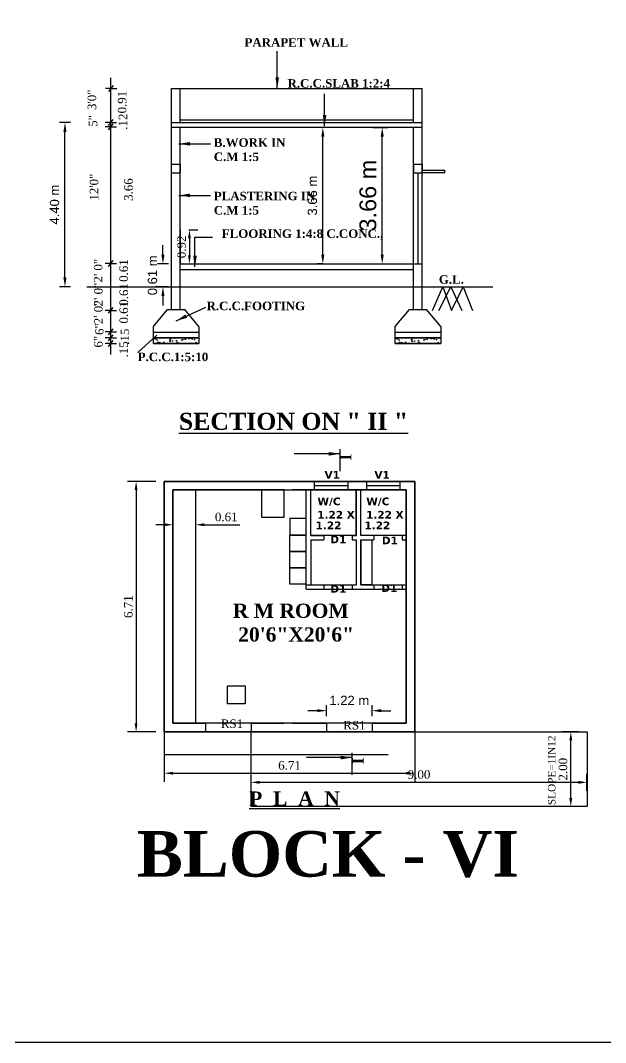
# Model space of a CAD drawing. Header units: metres. Extents: x -4258 to 185371, y -3317 to 113.
# Drawn here: x 4874.48 to 4890.16, y -690.91 to -663.52 of the extents above; entities that cross this region are included whole.
import ezdxf

# ---------------------------------------------------------------- set-up
doc = ezdxf.new("R2010")
doc.units = ezdxf.units.M
doc.header["$LTSCALE"] = 0.5
doc.header["$MEASUREMENT"] = 0
doc.linetypes.add('ACAD_ISO02W100', pattern=[15, 12, -3])
for name, color, linetype in [('BLK_6_DA_RAMP_1', 6, 'Continuous'), ('BLK_6_FLR_0_BLT_UP_AREA', 7, 'Continuous'), ('BLK_6_FLR_0_DRINKING_WATER', 7, 'Continuous'), ('BLK_6_FLR_0_EXIT_WIDTH_DOOR', 7, 'Continuous'), ('BLK_6_FLR_0_REGULAR_ROOM_1', 7, 'Continuous'), ('BLK_6_FLR_0_URINAL', 7, 'Continuous'), ('BLK_6_FLR_0_WASH', 7, 'Continuous'), ('BLK_6_FLR_0_WATER_CLOSET', 7, 'Continuous'), ('BLK_6_FLR_0_WC_BATH_HT', 7, 'Continuous'), ('BLK_6_FLR_2_ROOF_AREA', 7, 'Continuous'), ('BLK_6_HT_OF_BLDG', 7, 'Continuous'), ('BLK_6_PLINTH_HEIGHT', 7, 'Continuous'), ('BLK_7_FLR_0_REGULAR_ROOM_2', 7, 'Continuous'), ('SOLAR_PANEL', 3, 'Continuous')]:
    doc.layers.add(name, color=color, linetype=linetype)
doc.styles.add('RomanS', font='verdanab.ttf')
doc.styles.add('S', font='swiss.ttf')
doc.styles.get("Standard").update_dxf_attribs({"font": 'times.ttf'})
doc.dimstyles.new('METRIC', dxfattribs={"dimtxt": 0.45, "dimasz": 0.25, "dimexe": 0.15, "dimexo": 0.15, "dimgap": 0.15, "dimtad": 1, "dimzin": 0, "dimdsep": 46, "dimtxsty": 'S', "dimcen": 0, "dimclrd": 1, "dimclre": 1, "dimclrt": 5, "dimadec": 0, "dimazin": 2, "dimtfac": 1, "dimtix": 1, "dimtofl": 0, "dimtmove": 1, "dimatfit": 0, "dimfxl": 0, "dimtolj": 1, "dimtzin": 0, "dimarcsym": 0})
doc.dimstyles.get("Standard").update_dxf_attribs({"dimtxt": 0.23, "dimasz": 0.23, "dimexe": 0.23, "dimexo": 0.23, "dimgap": 0.09, "dimtad": 1, "dimzin": 0, "dimdsep": 46, "dimtxsty": 'Standard', "dimcen": 0.09, "dimadec": 0, "dimazin": 0, "dimtfac": 1, "dimtofl": 0, "dimtmove": 0, "dimatfit": 3, "dimfxl": 0, "dimtolj": 1, "dimtzin": 0, "dimarcsym": 0})
doc.dimstyles.new('STANDARD$0', dxfattribs={"dimscale": 0, "dimtxt": 9, "dimasz": 2, "dimexe": 2, "dimexo": 1, "dimgap": 0.5, "dimtad": 1, "dimdec": 1, "dimzin": 0, "dimdsep": 46, "dimlunit": 4, "dimtxsty": 'Standard', "dimblk1": 'ARCHTICK', "dimblk2": 'ARCHTICK', "dimsah": 1, "dimcen": 0, "dimdle": 1.5, "dimclrd": 1, "dimclre": 1, "dimclrt": 4, "dimadec": 0, "dimazin": 0, "dimtfac": 0.3, "dimtdec": 1, "dimtix": 1, "dimtmove": 0, "dimatfit": 3, "dimldrblk": 'ARCHTICK', "dimfxl": 0, "dimfrac": 2, "dimtolj": 1, "dimtzin": 0, "dimarcsym": 0})

# ---------------------------------------------------------------- blocks, each defined once
blk = doc.blocks.new('*D665')
at = {"color": 0, "linetype": 'ByBlock', "lineweight": -2}
for p, q in [((4878.335, -682.812), (4878.335, -683.92)), ((4885.045, -682.812), (4885.045, -683.92)), ((4878.565, -683.69), (4884.815, -683.69))]:
    blk.add_line(p, q, dxfattribs=at)
for points in [[(4878.565, -683.651), (4878.565, -683.728), (4878.335, -683.69)], [(4884.815, -683.651), (4884.815, -683.728), (4885.045, -683.69)]]:
    blk.add_solid(points, dxfattribs=at)
at = {"layer": 'Defpoints', "color": 0, "linetype": 'ByBlock', "lineweight": -2}
for p in [(4878.335, -682.582), (4885.045, -682.582), (4885.045, -683.69)]:
    blk.add_point(p, dxfattribs=at)
at = {"color": 0, "linetype": 'ByBlock', "insert": (4881.69, -683.482), "char_height": 0.23, "attachment_point": 5}
blk.add_mtext('\\A1;6.71', dxfattribs=at)
blk = doc.blocks.new('*D666')
at = {"color": 0, "linetype": 'ByBlock', "lineweight": -2}
for p, q in [((4878.105, -675.872), (4877.349, -675.872)), ((4877.579, -676.102), (4877.579, -682.352)), ((4878.105, -682.582), (4877.349, -682.582))]:
    blk.add_line(p, q, dxfattribs=at)
for points in [[(4877.54, -676.102), (4877.617, -676.102), (4877.579, -675.872)], [(4877.54, -682.352), (4877.617, -682.352), (4877.579, -682.582)]]:
    blk.add_solid(points, dxfattribs=at)
at = {"layer": 'Defpoints', "color": 0, "linetype": 'ByBlock', "lineweight": -2}
for p in [(4878.335, -675.872), (4877.579, -682.582), (4878.335, -682.582)]:
    blk.add_point(p, dxfattribs=at)
at = {"color": 0, "linetype": 'ByBlock', "insert": (4877.371, -679.227), "char_height": 0.23, "attachment_point": 5, "rotation": 90}
blk.add_mtext('\\A1;6.71', dxfattribs=at)
blk = doc.blocks.new('*D647')
at = {"color": 0, "linetype": 'ByBlock', "lineweight": -2}
for p, q in [((4878.989, -669.131), (4879.237, -669.131)), ((4879.007, -669.361), (4879.007, -669.816)), ((4878.989, -670.046), (4879.237, -670.046))]:
    blk.add_line(p, q, dxfattribs=at)
for points in [[(4878.969, -669.361), (4879.045, -669.361), (4879.007, -669.131)], [(4878.969, -669.816), (4879.045, -669.816), (4879.007, -670.046)]]:
    blk.add_solid(points, dxfattribs=at)
at = {"layer": 'Defpoints', "color": 0, "linetype": 'ByBlock', "lineweight": -2}
for p in [(4878.759, -669.131), (4878.759, -670.046), (4879.007, -670.046)]:
    blk.add_point(p, dxfattribs=at)
at = {"color": 0, "linetype": 'ByBlock', "insert": (4878.8, -669.588), "char_height": 0.23, "attachment_point": 5, "rotation": 90}
blk.add_mtext('\\A1;0.92', dxfattribs=at)
blk = doc.blocks.new('*D659')
at = {"layer": 'BLK_6_HT_OF_BLDG', "color": 0, "lineweight": -2}
for p, q in [((4875.823, -666.259), (4875.523, -666.259)), ((4875.673, -670.406), (4875.673, -666.509)), ((4875.823, -670.656), (4875.523, -670.656))]:
    blk.add_line(p, q, dxfattribs=at)
for points in [[(4875.631, -666.509), (4875.714, -666.509), (4875.673, -666.259)], [(4875.631, -670.406), (4875.714, -670.406), (4875.673, -670.656)]]:
    blk.add_solid(points, dxfattribs=at)
at = {"layer": 'Defpoints', "color": 0, "lineweight": -2}
for p in [(4875.673, -666.259), (4878.939, -666.259), (4878.939, -670.656)]:
    blk.add_point(p, dxfattribs=at)
at = {"layer": 'BLK_6_HT_OF_BLDG', "color": 0, "lineweight": -2, "insert": (4875.394, -668.457), "char_height": 0.25, "attachment_point": 5, "rotation": 90, "style": 'S'}
blk.add_mtext('\\A1;4.40 m', dxfattribs=at)
blk = doc.blocks.new('*D660')
at = {"layer": 'BLK_6_PLINTH_HEIGHT', "color": 0, "lineweight": -2}
for p, q in [((4878.298, -669.796), (4878.298, -669.546)), ((4878.448, -670.046), (4878.148, -670.046)), ((4878.448, -670.656), (4878.148, -670.656)), ((4878.298, -670.906), (4878.298, -671.156))]:
    blk.add_line(p, q, dxfattribs=at)
for points in [[(4878.256, -669.796), (4878.34, -669.796), (4878.298, -670.046)], [(4878.256, -670.906), (4878.34, -670.906), (4878.298, -670.656)]]:
    blk.add_solid(points, dxfattribs=at)
at = {"layer": 'Defpoints', "color": 0, "lineweight": -2}
for p in [(4878.298, -670.046), (4880.553, -670.046), (4880.553, -670.656)]:
    blk.add_point(p, dxfattribs=at)
at = {"layer": 'BLK_6_PLINTH_HEIGHT', "color": 0, "lineweight": -2, "insert": (4878.019, -670.351), "char_height": 0.25, "attachment_point": 5, "rotation": 90, "style": 'S'}
blk.add_mtext('\\A1;0.61 m', dxfattribs=at)
blk = doc.blocks.new('*D661')
at = {"layer": 'BLK_6_FLR_0_WC_BATH_HT', "color": 1, "lineweight": -2}
for p, q in [((4883.923, -666.386), (4884.323, -666.386)), ((4884.173, -669.796), (4884.173, -666.636)), ((4883.923, -670.046), (4884.323, -670.046))]:
    blk.add_line(p, q, dxfattribs=at)
for points in [[(4884.132, -666.636), (4884.215, -666.636), (4884.173, -666.386)], [(4884.132, -669.796), (4884.215, -669.796), (4884.173, -670.046)]]:
    blk.add_solid(points, dxfattribs=at)
at = {"layer": 'Defpoints', "color": 0, "lineweight": -2}
for p in [(4883.689, -666.386), (4884.173, -666.386), (4883.689, -670.046)]:
    blk.add_point(p, dxfattribs=at)
at = {"layer": 'BLK_6_FLR_0_WC_BATH_HT', "color": 5, "lineweight": -2, "insert": (4883.792, -668.216), "char_height": 0.45, "attachment_point": 5, "rotation": 90, "style": 'S'}
blk.add_mtext('\\A1;3.66 m', dxfattribs=at)
blk = doc.blocks.new('*D662')
at = {"layer": 'BLK_6_FLR_0_REGULAR_ROOM_1', "color": 0, "lineweight": -2}
for p, q in [((4882.582, -666.386), (4882.432, -666.386)), ((4882.582, -669.796), (4882.582, -666.636)), ((4882.582, -670.046), (4882.432, -670.046))]:
    blk.add_line(p, q, dxfattribs=at)
for points in [[(4882.54, -666.636), (4882.623, -666.636), (4882.582, -666.386)], [(4882.54, -669.796), (4882.623, -669.796), (4882.582, -670.046)]]:
    blk.add_solid(points, dxfattribs=at)
at = {"layer": 'Defpoints', "color": 0, "lineweight": -2}
for p in [(4882.582, -666.386), (4882.638, -666.386), (4882.638, -670.046)]:
    blk.add_point(p, dxfattribs=at)
at = {"layer": 'BLK_6_FLR_0_REGULAR_ROOM_1', "color": 0, "lineweight": -2, "insert": (4882.303, -668.216), "char_height": 0.25, "attachment_point": 5, "rotation": 90, "style": 'S'}
blk.add_mtext('\\A1;3.66 m', dxfattribs=at)
blk = doc.blocks.new('*D663')
at = {"layer": 'BLK_7_FLR_0_REGULAR_ROOM_2', "color": 0, "lineweight": -2}
for p, q in [((4878.334, -677.032), (4878.104, -677.032)), ((4878.564, -676.965), (4878.564, -677.262)), ((4879.174, -676.965), (4879.174, -677.262)), ((4879.404, -677.032), (4880.354, -677.032))]:
    blk.add_line(p, q, dxfattribs=at)
for points in [[(4878.334, -676.994), (4878.334, -677.071), (4878.564, -677.032)], [(4879.404, -676.994), (4879.404, -677.071), (4879.174, -677.032)]]:
    blk.add_solid(points, dxfattribs=at)
at = {"layer": 'Defpoints', "color": 0, "lineweight": -2}
for p in [(4878.564, -676.735), (4879.174, -676.735), (4879.174, -677.032)]:
    blk.add_point(p, dxfattribs=at)
at = {"layer": 'BLK_7_FLR_0_REGULAR_ROOM_2', "color": 0, "lineweight": -2, "insert": (4879.994, -676.825), "char_height": 0.23, "attachment_point": 5}
blk.add_mtext('\\A1;0.61', dxfattribs=at)
blk = doc.blocks.new('*D664')
at = {"layer": 'BLK_6_FLR_0_EXIT_WIDTH_DOOR', "color": 0, "lineweight": -2}
for p, q in [((4882.431, -682.014), (4882.181, -682.014)), ((4882.681, -682.164), (4882.681, -681.864)), ((4883.901, -682.164), (4883.901, -681.864)), ((4884.151, -682.014), (4884.401, -682.014))]:
    blk.add_line(p, q, dxfattribs=at)
for points in [[(4882.431, -681.972), (4882.431, -682.055), (4882.681, -682.014)], [(4884.151, -681.972), (4884.151, -682.055), (4883.901, -682.014)]]:
    blk.add_solid(points, dxfattribs=at)
at = {"layer": 'Defpoints', "color": 0, "lineweight": -2}
for p in [(4883.901, -682.014), (4882.681, -682.353), (4883.901, -682.353)]:
    blk.add_point(p, dxfattribs=at)
at = {"layer": 'BLK_6_FLR_0_EXIT_WIDTH_DOOR', "color": 0, "lineweight": -2, "insert": (4883.291, -681.739), "char_height": 0.25, "attachment_point": 5, "style": 'S'}
blk.add_mtext('\\A1;1.22 m', dxfattribs=at)
blk = doc.blocks.new('*D586')
at = {"layer": 'BLK_6_DA_RAMP_1', "color": 0, "lineweight": -2}
for p, q in [((4880.66, -684.164), (4880.66, -683.704)), ((4889.66, -684.164), (4889.66, -683.704)), ((4889.43, -683.934), (4880.89, -683.934))]:
    blk.add_line(p, q, dxfattribs=at)
for points in [[(4880.89, -683.895), (4880.89, -683.972), (4880.66, -683.934)], [(4889.43, -683.895), (4889.43, -683.972), (4889.66, -683.934)]]:
    blk.add_solid(points, dxfattribs=at)
at = {"layer": 'Defpoints', "color": 0, "lineweight": -2}
for p in [(4880.66, -683.934), (4880.66, -684.482), (4889.66, -684.482)]:
    blk.add_point(p, dxfattribs=at)
at = {"layer": 'BLK_6_DA_RAMP_1', "color": 0, "lineweight": -2, "insert": (4885.16, -683.726), "char_height": 0.23, "attachment_point": 5, "rotation": 0}
blk.add_mtext('\\A1;9.00', dxfattribs=at)
blk = doc.blocks.new('*D587')
at = {"layer": 'BLK_6_DA_RAMP_1', "color": 0, "lineweight": -2}
for p, q in [((4889.43, -682.582), (4888.996, -682.582)), ((4889.226, -684.352), (4889.226, -682.812)), ((4889.43, -684.582), (4888.996, -684.582))]:
    blk.add_line(p, q, dxfattribs=at)
for points in [[(4889.187, -682.812), (4889.264, -682.812), (4889.226, -682.582)], [(4889.187, -684.352), (4889.264, -684.352), (4889.226, -684.582)]]:
    blk.add_solid(points, dxfattribs=at)
at = {"layer": 'Defpoints', "color": 0, "lineweight": -2}
for p in [(4889.226, -682.582), (4889.66, -682.582), (4889.66, -684.582)]:
    blk.add_point(p, dxfattribs=at)
at = {"layer": 'BLK_6_DA_RAMP_1', "color": 0, "lineweight": -2, "insert": (4889.018, -683.582), "char_height": 0.23, "attachment_point": 5, "rotation": 90}
blk.add_mtext('\\A1;2.00', dxfattribs=at)

msp = doc.modelspace()

# ---------------------------------------------------------------- hatches: boundary and pattern name
at = {"linetype": 'ByBlock'}
h = msp.add_hatch(dxfattribs=at)
h.set_pattern_fill('AR-SAND', color=0, scale=0.127083, style=0)
h.set_pattern_definition([(37.5, (1889.35318, -659.93889), (-0.008005406, 0.244867187), [0, -0.193166667, 0, -0.216041667, 0, -0.206510417]), (7.5, (1889.35318, -659.9389), (0.224909123, 0.35864773), [0, -0.104208333, 0, -0.174104167, 0, -0.06671875]), (327.5, (1889.19687, -659.93889), (0.395755528, 0.000719171), [0, -0.063541667, 0, -0.22875, 0, -0.298645833]), (317.5, (1889.19687, -659.9389), (0.38202859, 0.111537936), [0, -0.031770833, 0, -0.149958333, 0, -0.1715625])])
h.paths.add_polyline_path([(4878.04222, -672.02835), (4879.26222, -672.02835), (4879.26222, -672.18085), (4878.04222, -672.18085)])
h = msp.add_hatch(dxfattribs=at)
h.set_pattern_fill('AR-SAND', color=0, scale=0.127083, style=0)
h.set_pattern_definition([(37.5, (1895.83443, -659.93889), (-0.008005406, 0.244867187), [0, -0.193166667, 0, -0.216041667, 0, -0.206510417]), (7.5, (1895.83443, -659.9389), (0.224909123, 0.35864773), [0, -0.104208333, 0, -0.174104167, 0, -0.06671875]), (327.5, (1895.67812, -659.93889), (0.395755528, 0.000719171), [0, -0.063541667, 0, -0.22875, 0, -0.298645833]), (317.5, (1895.67812, -659.9389), (0.38202859, 0.111537936), [0, -0.031770833, 0, -0.149958333, 0, -0.1715625])])
h.paths.add_polyline_path([(4884.52347, -672.02835), (4885.74347, -672.02835), (4885.74347, -672.18085), (4884.52347, -672.18085)])

# ---------------------------------------------------------------- linework, layer by layer
at = {"color": 0, "linetype": 'ByBlock'}
for p, q in [((4876.9002, -672.4683), (4876.9002, -665.05714)), ((4878.52976, -671.26585), (4878.52976, -665.34376)), ((4878.52976, -665.34376), (4885.23976, -665.34376)), ((4878.75851, -666.25876), (4878.75851, -665.34376)), ((4885.01101, -666.25876), (4885.01101, -665.34376)), ((4885.23976, -671.26585), (4885.23976, -665.34376)), ((4885.23976, -671.26585), (4885.23976, -665.34376)), ((4878.75851, -666.18251), (4885.01101, -666.18251)), ((4878.52976, -666.25876), (4884.62976, -666.25876)), ((4878.52976, -666.38585), (4885.23976, -666.38585)), ((4878.75851, -666.25876), (4885.23976, -666.25876)), ((4878.75851, -671.26585), (4878.75851, -666.38585)), ((4885.01101, -671.26585), (4885.01101, -666.38585)), ((4878.53037, -667.3771), (4878.75912, -667.3771)), ((4878.75912, -667.3771), (4878.75912, -667.60585)), ((4885.01101, -667.3771), (4885.23976, -667.3771)), ((4885.01101, -667.3771), (4885.01101, -667.60585)), ((4885.23976, -667.3771), (4885.23976, -667.60585)), ((4885.23976, -667.5296), (4885.84976, -667.5296)), ((4885.84976, -667.60585), (4885.84976, -667.5296)), ((4878.53037, -667.60585), (4878.75912, -667.60585)), ((4885.01101, -667.60585), (4885.23976, -667.60585)), ((4885.12539, -667.60585), (4885.12539, -670.04585)), ((4885.84976, -667.60585), (4885.23976, -667.60585)), ((4878.75851, -669.13085), (4878.75851, -670.04585)), ((4879.15667, -669.32905), (4879.62935, -669.32905)), ((4878.75851, -670.04585), (4885.01101, -670.04585)), ((4884.40101, -670.04585), (4884.62976, -670.04585)), ((4885.01101, -670.04585), (4885.23976, -670.04585)), ((4878.75851, -670.19835), (4885.01101, -670.19835)), ((4876.25909, -670.65585), (4887.13789, -670.65585)), ((4878.04222, -671.72335), (4878.42347, -671.26585)), ((4878.42347, -671.26585), (4878.88097, -671.26585)), ((4879.26222, -671.72335), (4878.88097, -671.26585)), ((4884.52347, -671.72335), (4884.90472, -671.26585)), ((4884.90472, -671.26585), (4885.36222, -671.26585)), ((4885.74347, -671.72335), (4885.36222, -671.26585)), ((4878.04222, -671.87585), (4878.04222, -671.72335)), ((4878.04222, -671.87585), (4879.26222, -671.87585)), ((4884.52347, -671.87585), (4884.52347, -671.72335)), ((4884.52347, -671.87585), (4885.74347, -671.87585)), ((4878.04222, -672.02835), (4879.26222, -672.02835)), ((4878.04222, -672.18085), (4879.26222, -672.18085)), ((4884.52347, -672.02835), (4885.74347, -672.02835)), ((4884.52347, -672.18085), (4885.74347, -672.18085)), ((4885.04487, -675.87154), (4878.33487, -675.87154)), ((4878.33487, -675.87154), (4878.33487, -682.58154)), ((4885.04487, -682.58154), (4885.04487, -675.87154)), ((4881.53737, -676.10029), (4878.56362, -676.10029)), ((4878.56362, -676.10029), (4878.56362, -682.35279)), ((4884.81612, -676.10029), (4881.76612, -676.10029)), ((4884.81612, -682.35279), (4884.81612, -676.10029)), ((4878.56362, -682.35279), (4879.4405, -682.35279)), ((4879.4405, -682.35279), (4879.4405, -682.58154)), ((4880.6605, -682.35279), (4881.53737, -682.35279)), ((4880.6605, -682.35279), (4880.6605, -682.58154)), ((4881.76612, -682.35279), (4882.68112, -682.35279)), ((4882.68112, -682.35279), (4882.68112, -682.58154)), ((4883.90112, -682.35279), (4884.81612, -682.35279)), ((4883.90112, -682.35279), (4883.90112, -682.58154)), ((4878.33487, -682.58154), (4885.04487, -682.58154))]:
    msp.add_line(p, q, dxfattribs=at)
at = {"color": 0}
for p, q in [((4876.90946, -665.34376), (4876.75696, -665.34376)), ((4876.84674, -665.42378), (4876.97218, -665.26375)), ((4876.90946, -665.34376), (4877.06196, -665.34376)), ((4876.8383, -666.33878), (4876.96374, -666.17875)), ((4876.90101, -666.37314), (4876.74851, -666.37314)), ((4876.90102, -666.25876), (4876.74852, -666.25876)), ((4876.83829, -666.45315), (4876.96373, -666.29313)), ((4876.90101, -666.37314), (4877.05351, -666.37314)), ((4876.90102, -666.25876), (4877.05352, -666.25876)), ((4876.9002, -670.03545), (4876.7477, -670.03545)), ((4876.8383, -670.11441), (4876.96374, -669.95438)), ((4876.9002, -670.03545), (4877.0527, -670.03545)), ((4876.9002, -671.28929), (4876.7477, -671.28929)), ((4876.8383, -671.36825), (4876.96374, -671.20822)), ((4876.9002, -671.28929), (4877.0527, -671.28929)), ((4876.9002, -671.86898), (4876.7477, -671.86898)), ((4876.8383, -671.94795), (4876.96374, -671.78792)), ((4876.8383, -672.10731), (4876.96374, -671.94728)), ((4876.9002, -671.86898), (4877.0527, -671.86898)), ((4878.13291, -671.9521), (4877.62156, -672.42108)), ((4876.9002, -672.02835), (4876.7477, -672.02835)), ((4876.9002, -672.18085), (4876.7477, -672.18085)), ((4876.8383, -672.25981), (4876.96374, -672.09978)), ((4876.9002, -672.02835), (4877.0527, -672.02835)), ((4876.9002, -672.18085), (4877.0527, -672.18085))]:
    msp.add_line(p, q, dxfattribs=at)
at = {"color": 7}
for p, q in [((4885.51905, -671.28968), (4885.79588, -670.65585)), ((4885.68861, -671.28968), (4886.01122, -670.65585)), ((4885.79588, -670.65585), (4886.02864, -671.28968)), ((4886.01122, -670.65585), (4886.31035, -671.28968)), ((4886.02864, -671.28968), (4886.33939, -670.65585)), ((4886.33939, -670.65585), (4886.58915, -671.28968)), ((4879.26222, -671.72335), (4879.26222, -672.18085)), ((4885.74347, -671.72335), (4885.74347, -672.18085)), ((4878.04222, -672.02835), (4879.26222, -672.02835)), ((4878.04222, -672.18085), (4879.26222, -672.18085)), ((4884.52347, -672.02835), (4885.74347, -672.02835)), ((4884.52347, -672.18085), (4885.74347, -672.18085))]:
    msp.add_line(p, q, dxfattribs=at)
at = {"color": 0, "linetype": 'ACAD_ISO02W100'}
for p, q in [((4883.03559, -675.00796), (4883.03559, -675.59622)), ((4878.33487, -682.58154), (4878.33487, -683.19154)), ((4885.04487, -682.58154), (4885.04487, -683.19154)), ((4878.33487, -683.19154), (4885.04487, -683.19154)), ((4883.36258, -683.14532), (4883.36258, -683.73358))]:
    msp.add_line(p, q, dxfattribs=at)
for p, q in [((4882.36306, -676.10029), (4882.36306, -675.87169)), ((4883.26306, -675.98599), (4882.36306, -675.98599)), ((4883.26306, -676.10029), (4883.26306, -675.87169)), ((4883.75738, -676.10029), (4883.75738, -675.87169)), ((4884.65738, -675.98599), (4883.75738, -675.98599)), ((4884.65738, -676.10029), (4884.65738, -675.87169)), ((4882.13612, -678.76029), (4882.13612, -676.10029)), ((4882.25612, -677.32029), (4882.25612, -676.10029)), ((4883.47612, -677.32029), (4883.47612, -676.10029)), ((4883.59612, -677.32029), (4883.59612, -676.10029)), ((4882.25612, -677.32029), (4882.60773, -677.32029)), ((4882.25612, -677.44029), (4882.60773, -677.44029)), ((4882.25612, -677.44029), (4882.25612, -678.64029)), ((4882.60773, -677.32029), (4882.60773, -677.44029)), ((4883.36773, -677.32029), (4883.47612, -677.32029)), ((4883.36773, -677.32029), (4883.36773, -677.44029)), ((4883.36773, -677.44029), (4883.47612, -677.44029)), ((4883.47612, -677.44029), (4883.47612, -678.64029)), ((4883.95039, -677.32029), (4883.59612, -677.32029)), ((4883.59612, -677.44029), (4883.95039, -677.44029)), ((4883.59612, -677.44029), (4883.59612, -678.64029)), ((4883.89612, -677.44029), (4883.89612, -678.64029)), ((4883.95039, -677.32029), (4883.95039, -677.44029)), ((4884.81612, -677.32029), (4884.71039, -677.32029)), ((4884.71039, -677.32029), (4884.71039, -677.44029)), ((4884.71039, -677.44029), (4884.81612, -677.44029)), ((4882.13612, -678.64029), (4883.47612, -678.64029)), ((4882.13612, -678.76029), (4884.81612, -678.76029)), ((4882.60773, -678.64029), (4882.60773, -678.76029)), ((4883.36773, -678.64029), (4883.36773, -678.76029)), ((4883.59612, -678.64029), (4884.81612, -678.64029)), ((4883.95039, -678.64029), (4883.95039, -678.76029)), ((4884.71039, -678.64029), (4884.71039, -678.76029))]:
    msp.add_line(p, q)
at = {"color": 0, "linetype": 'ByBlock'}
for points in [[(4853.85733, -649.44654), (4905.28214, -649.44654), (4905.28214, -690.90544), (4853.85733, -690.90544)], [(4878.04222, -671.87585), (4879.26222, -671.87585), (4879.26222, -672.02835), (4878.04222, -672.02835)], [(4878.04222, -671.87585), (4879.26222, -671.87585), (4879.26222, -672.02835), (4878.04222, -672.02835)], [(4884.52347, -671.87585), (4885.74347, -671.87585), (4885.74347, -672.02835), (4884.52347, -672.02835)], [(4884.52347, -671.87585), (4885.74347, -671.87585), (4885.74347, -672.02835), (4884.52347, -672.02835)], [(4878.04222, -672.02835), (4879.26222, -672.02835), (4879.26222, -672.18085), (4878.04222, -672.18085)], [(4884.52347, -672.02835), (4885.74347, -672.02835), (4885.74347, -672.18085), (4884.52347, -672.18085)], [(4878.33487, -675.87154), (4885.04487, -675.87154), (4885.04487, -682.58154), (4878.33487, -682.58154)]]:
    msp.add_lwpolyline(points, close=True, dxfattribs=at)
at = {"color": 0}
for points in [[(4879.26222, -672.02835), (4878.04222, -672.02835)], [(4878.04222, -672.18085), (4879.26222, -672.18085)], [(4878.04222, -672.18085), (4879.26222, -672.18085)], [(4878.04222, -672.18085), (4879.26222, -672.18085)], [(4885.74347, -672.02835), (4884.52347, -672.02835)], [(4884.52347, -672.18085), (4885.74347, -672.18085)], [(4884.52347, -672.18085), (4885.74347, -672.18085)], [(4884.52347, -672.18085), (4885.74347, -672.18085)]]:
    msp.add_lwpolyline(points, dxfattribs=at)
at = {"layer": 'BLK_6_DA_RAMP_1', "color": 1, "lineweight": -2}
msp.add_lwpolyline([(4880.6605, -682.58154), (4889.6605, -682.58154), (4889.6605, -684.58154), (4880.6605, -684.58154)], close=True, dxfattribs=at)
at = {"layer": 'BLK_6_FLR_0_BLT_UP_AREA', "color": 48, "lineweight": -2}
msp.add_lwpolyline([(4878.33487, -675.87154), (4885.04487, -675.87154), (4885.04487, -682.58154), (4878.33487, -682.58154)], close=True, dxfattribs=at)
at = {"layer": 'BLK_6_FLR_0_BLT_UP_AREA', "lineweight": -2}
msp.add_lwpolyline([(4880.02433, -681.34467), (4880.50454, -681.34467), (4880.50454, -681.83157), (4880.02433, -681.83157)], close=True, dxfattribs=at)
at = {"layer": 'BLK_6_FLR_0_DRINKING_WATER', "color": 7, "lineweight": -2}
msp.add_lwpolyline([(4880.94312, -676.10029), (4880.94312, -676.83062), (4881.54312, -676.83062), (4881.54312, -676.10029)], close=True, dxfattribs=at)
at = {"layer": 'BLK_6_FLR_0_REGULAR_ROOM_1', "color": 4, "lineweight": -2}
msp.add_lwpolyline([(4878.56362, -676.10029), (4884.81612, -676.10029), (4884.81612, -682.35279), (4878.56362, -682.35279)], close=True, dxfattribs=at)
at = {"layer": 'BLK_6_FLR_0_URINAL', "color": 235, "lineweight": -2}
msp.add_lwpolyline([(4883.89612, -678.64029), (4883.59612, -678.64029), (4883.59612, -677.44029), (4883.89612, -677.44029)], close=True, dxfattribs=at)
at = {"layer": 'BLK_6_FLR_0_WASH', "color": 60, "lineweight": -2}
for points in [[(4881.70136, -677.31498), (4882.13612, -677.31498), (4882.13612, -676.86498), (4881.70136, -676.86498)], [(4882.13612, -677.74974), (4882.13612, -677.31498), (4881.68612, -677.31498), (4881.68612, -677.74974)]]:
    msp.add_lwpolyline(points, close=True, dxfattribs=at)
at = {"layer": 'BLK_6_FLR_0_WASH', "color": 55, "lineweight": -2}
msp.add_lwpolyline([(4882.13612, -678.18451), (4882.13612, -677.74974), (4881.68612, -677.74974), (4881.68612, -678.18451)], close=True, dxfattribs=at)
at = {"layer": 'BLK_6_FLR_0_WASH', "color": 56, "lineweight": -2}
msp.add_lwpolyline([(4882.13612, -678.61928), (4882.13612, -678.18451), (4881.68612, -678.18451), (4881.68612, -678.61928)], close=True, dxfattribs=at)
at = {"layer": 'BLK_6_FLR_0_WATER_CLOSET', "color": 1, "lineweight": -2}
msp.add_lwpolyline([(4883.47612, -677.32029), (4882.25612, -677.32029), (4882.25612, -676.10029), (4883.47612, -676.10029)], close=True, dxfattribs=at)
at = {"layer": 'BLK_6_FLR_0_WATER_CLOSET', "color": 2, "lineweight": -2}
msp.add_lwpolyline([(4884.81612, -677.32029), (4883.59612, -677.32029), (4883.59612, -676.10029), (4884.81612, -676.10029)], close=True, dxfattribs=at)
at = {"layer": 'BLK_6_FLR_2_ROOF_AREA', "color": 54, "lineweight": -2}
msp.add_lwpolyline([(4878.33487, -675.87154), (4885.04487, -675.87154), (4885.04487, -682.58154), (4878.33487, -682.58154)], close=True, dxfattribs=at)
at = {"layer": 'BLK_7_FLR_0_REGULAR_ROOM_2', "color": 4, "lineweight": -2}
msp.add_lwpolyline([(4878.56362, -676.10029), (4879.17362, -676.10029), (4879.17362, -682.35279), (4878.56362, -682.35279)], close=True, dxfattribs=at)
at = {"layer": 'SOLAR_PANEL', "color": 3}
msp.add_lwpolyline([(4878.33487, -675.87154), (4885.04487, -675.87154), (4885.04487, -682.58154), (4878.33487, -682.58154)], close=True, dxfattribs=at)

# ---------------------------------------------------------------- texts
at = {"color": 0, "style": 'RomanS'}
for s, p in [('V1', (4882.62753, -675.79878)), ('V1', (4883.96414, -675.79878)), ('W/C', (4882.43869, -676.50902)), ('W/C', (4883.74659, -676.50902)), ('1.22 X', (4882.43309, -676.86689)), ('1.22 X', (4883.741, -676.86689)), ('1.22 ', (4882.3883, -677.15207)), ('1.22 ', (4883.69621, -677.15207)), ('D1', (4882.78422, -677.52872)), ('D1', (4884.16419, -677.55603)), ('D1', (4882.78452, -678.85194)), ('D1', (4884.14759, -678.83343))]:
    msp.add_text(s, height=0.204444, dxfattribs=at).set_placement(p)
at = {"color": 7, "attachment_point": 1}
for s, insert, char_height, width in [('{\\fTimes New Roman|b1|i0|c0|p18;PARAPET WALL}', (4880.48327, -663.9978), 0.22875, 4.1329568), ('{\\fTimes New Roman|b1|i0|c0|p18;R.C.C.SLAB 1:2:4 }', (4881.63658, -665.09407), 0.22875, 4.1329568), ('{\\fTimes New Roman|b1|i0|c0|p18;B.WORK IN \\PC.M 1:5}', (4879.66118, -666.67897), 0.22875, 4.1329568), ('{\\fTimes New Roman|b1|i0|c0|p18;PLASTERING IN \\PC.M 1:5}', (4879.66118, -668.11233), 0.22875, 4.1329568), ('{\\fTimes New Roman|b1|i0|c0|p18;FLOORING 1:4:8 C.CONC.,}', (4879.87399, -669.11911), 0.22875, 5.1935257), ('{\\fTimes New Roman|b1|i0|c0|p18;G.L.}', (4885.68993, -670.3468), 0.22875, 4.1329568), ('{\\fTimes New Roman|b1|i0|c0|p18;R.C.C.FOOTING}', (4879.46636, -671.05611), 0.22875, 4.1329568), ('{\\fTimes New Roman|b1|i0|c0|p18;P.C.C.1:5:10}', (4877.62156, -672.42108), 0.22875, 4.1329568), ('\\A1;{\\fTimes New Roman|b1|i0|c0|p18;\\LSECTION ON " II "}', (4878.72465, -674.0342), 0.4575, 9.2638678)]:
    msp.add_mtext(s, dxfattribs=dict(at, insert=insert, char_height=char_height, width=width))
at = {"color": 0, "char_height": 0.22875, "width": 4.1329568, "attachment_point": 1, "rotation": 90}
for s, insert in [('\\A1;3\'0"', (4876.28058, -665.92145)), ('\\A1;0.91', (4877.08894, -666.01323)), ('\\A1;5"', (4876.30991, -666.37152)), ('\\A1;.12', (4877.11197, -666.4501)), ('\\A1;12\'0"       ', (4876.33789, -668.35003)), ('\\A1;3.66', (4877.25798, -668.35556)), ('\\A1; 2\' 0"', (4876.44837, -670.63109)), ('\\A1;0.61', (4877.12948, -670.5259)), ('\\A1; 2\' 0"', (4876.45303, -671.26973)), ('\\A1;0.61', (4877.13414, -671.16454)), ('\\A1; 2\' 0"', (4876.45303, -671.74753)), ('\\A1;0.61', (4877.13414, -671.64234)), ('\\A1;  6"', (4876.48074, -672.1212)), ('\\A1;.15', (4877.16185, -672.21137)), ('\\A1;  6"', (4876.4491, -672.45894)), ('\\A1;.15', (4877.13021, -672.54911))]:
    msp.add_mtext(s, dxfattribs=dict(at, insert=insert))
at = {"color": 7, "char_height": 0.305, "width": 4.1329568, "attachment_point": 1, "rotation": 270}
for insert in [(4883.34742, -675.13264), (4883.67442, -683.27)]:
    msp.add_mtext('\\A1;{\\fTimes New Roman|b1|i0|c0|p18;I}', dxfattribs=dict(at, insert=insert))
at = {"color": 0, "attachment_point": 1}
for s, insert, char_height, width in [('\\A1;{\\fTimes New Roman|b1|i0|c0|p18;          R M ROOM\\P           20\'6"X20\'6"\\P          }', (4878.7319, -679.14574), 0.38125, 7.4751793), ('\\A1;RS1', (4879.85032, -682.24838), 0.22875, 4.1329568), ('\\A1;RS1', (4883.13113, -682.28815), 0.22875, 4.1329568), ('{\\fTimes New Roman|b1|i0|c0|p18;\\LP  L  A  N}', (4880.6082, -684.17834), 0.38125, 4.1329568), ('\\A1;{\\fTimes New Roman|b1|i0|c0|p18;BLOCK - VI}', (4877.60246, -685.2385), 1.22, 16.5318271)]:
    msp.add_mtext(s, dxfattribs=dict(at, insert=insert, char_height=char_height, width=width))
at = {"layer": 'BLK_6_DA_RAMP_1', "color": 1, "lineweight": -2, "insert": (4888.61449, -683.61149), "char_height": 0.2, "width": 2.4, "attachment_point": 2, "rotation": 90.000001}
msp.add_mtext('SLOPE=1IN12', dxfattribs=at)

# ---------------------------------------------------------------- dimensions: what is measured, and where the dimension line sits
at = {"color": 0, "linetype": 'ByBlock'}
dim = msp.add_linear_dim(base=(4879.0068926867, -670.045847551), p1=(4878.7585133481, -669.130847551), p2=(4878.7585133481, -670.045847551), angle=90, dimstyle='Standard', override={"dimfxl": 1.25, "dimarcsym": 1}, dxfattribs=at)
dim.commit()
dim.dimension.update_dxf_attribs({"geometry": '*D647', "text_midpoint": (4878.7995711293, -669.588347551)})
dim = msp.add_linear_dim(base=(4877.57866, -682.58154), p1=(4878.33487, -675.87154), p2=(4878.33487, -682.58154), angle=90, dimstyle='Standard', override={"dimfxl": 1.25, "dimarcsym": 1}, dxfattribs=at)
dim.commit()
dim.dimension.update_dxf_attribs({"geometry": '*D666', "text_midpoint": (4877.57866, -679.227), "dimtype": 160})
dim = msp.add_linear_dim(base=(4885.04487, -683.6896), p1=(4878.33487, -682.58154), p2=(4885.04487, -682.58154), dimstyle='Standard', override={"dimfxl": 1.25, "dimarcsym": 1}, dxfattribs=at)
dim.commit()
dim.dimension.update_dxf_attribs({"geometry": '*D665', "text_midpoint": (4881.68987, -683.48228)})
at = {"layer": 'BLK_6_DA_RAMP_1', "color": 2, "lineweight": -2}
dim = msp.add_linear_dim(base=(4889.22572, -682.58154), p1=(4889.6605, -684.58154), p2=(4889.6605, -682.58154), angle=270.000001, dimstyle='Standard', override={"dimscale": 1}, dxfattribs=at)
dim.commit()
dim.dimension.update_dxf_attribs({"geometry": '*D587', "text_midpoint": (4889.01839, -683.58154)})
at = {"layer": 'BLK_6_DA_RAMP_1', "color": 1, "lineweight": -2}
dim = msp.add_linear_dim(base=(4880.6605, -683.93372), p1=(4889.6605, -684.48154), p2=(4880.6605, -684.48154), angle=180.000001, dimstyle='Standard', override={"dimscale": 1}, dxfattribs=at)
dim.commit()
dim.dimension.update_dxf_attribs({"geometry": '*D586', "text_midpoint": (4885.1605, -683.7264)})
at = {"layer": 'BLK_6_FLR_0_EXIT_WIDTH_DOOR', "color": 2, "lineweight": -2}
dim = msp.add_aligned_dim(p1=(4882.68112, -682.35279), p2=(4883.90112, -682.35279), distance=0.33898, dimstyle='METRIC', override={"dimtxt": 0.25, "dimpost": ' m', "dimclrd": 0, "dimclre": 0, "dimclrt": 0}, dxfattribs=at)
dim.commit()
dim.dimension.update_dxf_attribs({"geometry": '*D664', "text_midpoint": (4883.29112, -681.73872)})
at = {"layer": 'BLK_6_FLR_0_REGULAR_ROOM_1', "color": 4, "lineweight": -2}
dim = msp.add_aligned_dim(p1=(4882.63834, -670.04585), p2=(4882.63834, -666.38585), distance=0.05678, dimstyle='METRIC', override={"dimtxt": 0.25, "dimpost": ' m', "dimclrd": 0, "dimclre": 0, "dimclrt": 0}, dxfattribs=at)
dim.commit()
dim.dimension.update_dxf_attribs({"geometry": '*D662', "text_midpoint": (4882.30308, -668.21585)})
at = {"layer": 'BLK_6_FLR_0_WC_BATH_HT', "color": 3, "lineweight": -2}
dim = msp.add_aligned_dim(p1=(4883.68872, -670.04585), p2=(4883.68872, -666.38585), distance=-0.48461, dimstyle='METRIC', override={"dimpost": ' m', "dimfxl": 0.25}, dxfattribs=at)
dim.commit()
dim.dimension.update_dxf_attribs({"geometry": '*D661', "text_midpoint": (4883.79206, -668.21585)})
at = {"layer": 'BLK_6_HT_OF_BLDG', "color": 0, "lineweight": -2}
dim = msp.add_aligned_dim(p1=(4878.93945, -670.65585), p2=(4878.93945, -666.25876), distance=3.26666, dimstyle='METRIC', override={"dimtxt": 0.25, "dimpost": ' m', "dimclrd": 0, "dimclre": 0, "dimclrt": 0}, dxfattribs=at)
dim.commit()
dim.dimension.update_dxf_attribs({"geometry": '*D659', "text_midpoint": (4875.39431, -668.45731)})
at = {"layer": 'BLK_6_PLINTH_HEIGHT', "color": 0, "lineweight": -2}
dim = msp.add_aligned_dim(p1=(4880.55277, -670.65585), p2=(4880.55277, -670.04585), distance=2.25491, dimstyle='METRIC', override={"dimtxt": 0.25, "dimpost": ' m', "dimclrd": 0, "dimclre": 0, "dimclrt": 0}, dxfattribs=at)
dim.commit()
dim.dimension.update_dxf_attribs({"geometry": '*D660', "text_midpoint": (4878.01938, -670.35085)})
at = {"layer": 'BLK_7_FLR_0_REGULAR_ROOM_2', "color": 232, "lineweight": -2}
dim = msp.add_aligned_dim(p1=(4878.56362, -676.73455), p2=(4879.17362, -676.73455), distance=-0.29787, dimstyle='STANDARD$0', override={"dimscale": 1, "dimtxt": 0.23, "dimasz": 0.23, "dimexe": 0.23, "dimexo": 0.23, "dimgap": 0.09, "dimdec": 2, "dimlunit": 2, "dimsah": 0, "dimcen": 0.09, "dimdle": 0, "dimclrd": 0, "dimclre": 0, "dimclrt": 0, "dimtfac": 1, "dimtdec": 2, "dimtix": 0, "dimtofl": 0, "dimfxl": 0.23, "dimfxlon": 1, "dimfrac": 0}, dxfattribs=at)
dim.commit()
dim.dimension.update_dxf_attribs({"geometry": '*D663', "text_midpoint": (4879.99392, -676.8251)})

# ---------------------------------------------------------------- leaders
at = {"color": 7}
for points, override in [([(4881.3606, -665.34376), (4881.3606, -664.34567)], {"dimasz": 0.3}), ([(4882.62944, -666.35504), (4882.62944, -665.48822)], {"dimasz": 0.3, "dimgap": 0.09, "dimtad": 0}), ([(4878.7272, -666.82816), (4879.5742, -666.82816)], {"dimasz": 0.3, "dimgap": 0.09, "dimtad": 0}), ([(4878.7272, -668.20861), (4879.5742, -668.20861)], {"dimasz": 0.3, "dimgap": 0.09, "dimtad": 0}), ([(4879.15667, -670.12492), (4879.15667, -669.32905)], {"dimasz": 0.3, "dimgap": 0.09, "dimtad": 0}), ([(4878.64997, -671.57192), (4879.44583, -671.20131)], {"dimasz": 0.3, "dimgap": 0.09, "dimtad": 0}), ([(4883.03559, -675.13264), (4881.81454, -675.13264)], {"dimasz": 0.3, "dimgap": 0.09, "dimtad": 0}), ([(4883.36258, -683.27), (4882.14154, -683.27)], {"dimasz": 0.3, "dimgap": 0.09, "dimtad": 0})]:
    msp.add_leader(points, dimstyle='Standard', override=override, dxfattribs=at)

doc.saveas('drawing.dxf')
